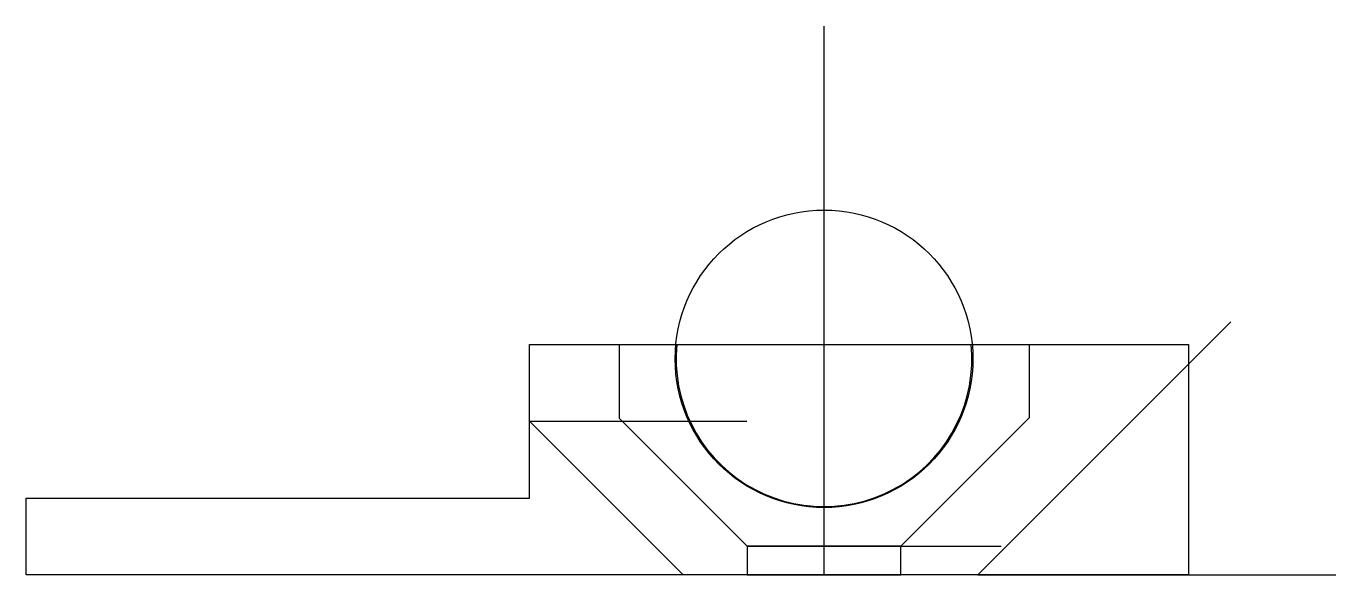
# Model space of a CAD drawing. Header units: millimetres. Extents: x -30.3 to 37.9, y -6 to 22.6.
import ezdxf

# ---------------------------------------------------------------- set-up
doc = ezdxf.new("R2010")
doc.units = ezdxf.units.MM
doc.layers.get('0').update_dxf_attribs({"linetype": 'CONTINUOUS'})

msp = doc.modelspace()

# ---------------------------------------------------------------- linework, layer by layer
for p, q in [((11.282, -6), (11.282, 22.576)), ((19.282, -6), (32.466, 7.184)), ((-4.052, -2), (-4.052, 6)), ((-4.052, 6), (30.255, 6)), ((0.619, 6), (0.619, 2.163)), ((21.978, 2.196), (21.978, 6)), ((30.255, 6), (30.255, -6)), ((7.282, -4.5), (0.619, 2.163)), ((15.282, -4.5), (21.978, 2.196)), ((-4.052, 2), (3.948, -6)), ((-4.052, 2), (7.261, 2)), ((-30.255, -6), (-30.255, -2)), ((-30.255, -2), (-4.052, -2)), ((15.282, -4.5), (7.282, -4.5)), ((7.282, -4.5), (7.282, -6)), ((7.282, -4.5), (17.67, -4.5)), ((15.282, -6), (15.282, -4.5)), ((15.282, -4.5), (20.507, -4.5)), ((30.255, -6), (-30.255, -6)), ((7.282, -6), (15.282, -6)), ((19.282, -6), (37.927, -6))]:
    msp.add_line(p, q)
msp.add_lwpolyline([(3.586, 6, -0.016238), (3.619, 5.999, 1.102493), (18.946, 5.999, -0.016238), (18.978, 6), (30.255, 6), (30.255, -6), (-30.255, -6), (-30.255, -2), (-4.052, -2), (-4.052, 6)], format="xyb", close=True)
msp.add_circle((11.282, 5.25), 7.75)

doc.saveas('drawing.dxf')
